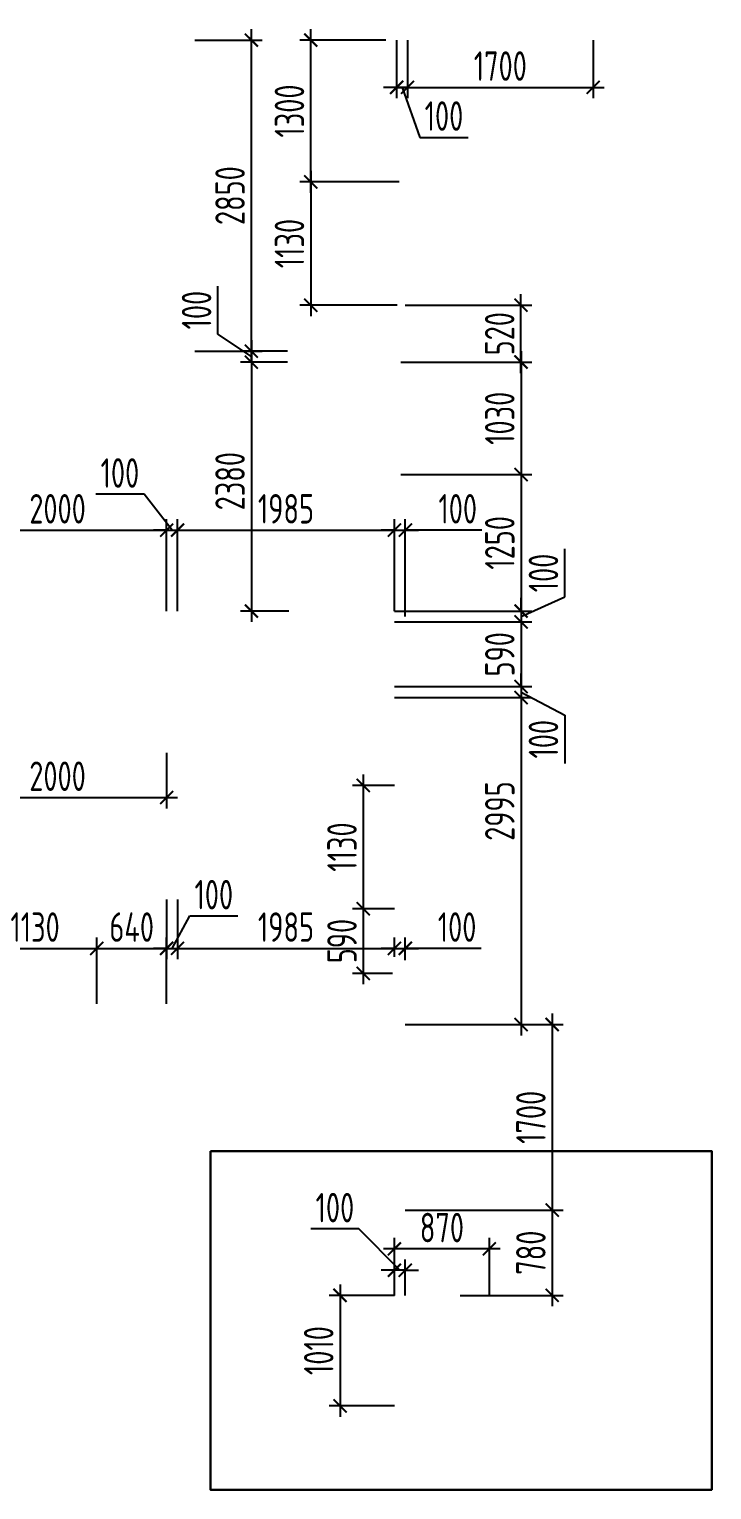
# Model space of a CAD drawing. Header units: millimetres. Extents: x -350007 to 536090, y -888 to 198380.
# Drawn here: x 78532 to 84784, y 114070 to 127451 of the extents above; entities that cross this region are included whole.
import ezdxf

# ---------------------------------------------------------------- set-up
doc = ezdxf.new("R2010")
doc.units = ezdxf.units.MM
doc.layers.add('АР_Размеры нов.', color=15, linetype='Continuous', lineweight=0)
doc.styles.add('ISOCPEUR', font='isocpeur.ttf', dxfattribs={"width": 0.7})
doc.dimstyles.new('R_100', dxfattribs={"dimtxt": 270, "dimasz": 120, "dimexe": 100, "dimexo": 0, "dimgap": 60, "dimtad": 1, "dimdec": 0, "dimrnd": 5, "dimzin": 0, "dimdsep": 46, "dimtxsty": 'ISOCPEUR', "dimblk": 'ARCHTICK', "dimcen": 0, "dimdle": 100, "dimclrd": 256, "dimclre": 256, "dimclrt": 256, "dimadec": 0, "dimazin": 0, "dimtfac": 2, "dimtdec": 0, "dimtofl": 0, "dimtmove": 1, "dimatfit": 3, "dimfxl": 1, "dimtvp": 3, "dimtolj": 1, "dimtzin": 0, "dimarcsym": 0})

# ---------------------------------------------------------------- blocks, each defined once
blk = doc.blocks.new('_ArchTick')
at = {"color": 0, "linetype": 'ByBlock', "const_width": 0.15}
blk.add_lwpolyline([(-0.5, -0.5), (0.5, 0.5)], dxfattribs=at)
blk = doc.blocks.new('*D2629')
at = {"layer": 'Defpoints', "color": 0, "ltscale": 100, "transparency": 16777216}
for p in [(81937, 124401), (81937, 123371), (83037, 123371)]:
    blk.add_point(p, dxfattribs=at)
at = {"layer": 'АР_Размеры нов.', "lineweight": -2, "ltscale": 100, "transparency": 16777216}
for p, q in [((83037, 124501), (83037, 123271)), ((81937, 124401), (83137, 124401)), ((81937, 123371), (83137, 123371))]:
    blk.add_line(p, q, dxfattribs=at)
at = {"layer": 'АР_Размеры нов.', "lineweight": -2, "ltscale": 100, "transparency": 16777216, "xscale": 120, "yscale": 120, "zscale": 120}
for p, rotation in [((83037, 124401), 90), ((83037, 123371), 270)]:
    blk.add_blockref('_ArchTick', p, dxfattribs=dict(at, rotation=rotation))
at = {"layer": 'АР_Размеры нов.', "ltscale": 100, "transparency": 16777216, "insert": (82842, 123886), "char_height": 270, "attachment_point": 5, "rotation": 90, "style": 'ISOCPEUR'}
blk.add_mtext('\\A1;1030', dxfattribs=at)
blk = doc.blocks.new('*D2630')
at = {"layer": 'Defpoints', "color": 0, "ltscale": 100, "transparency": 16777216}
for p in [(81921, 126052), (81111, 124922), (81901, 124922)]:
    blk.add_point(p, dxfattribs=at)
at = {"layer": 'АР_Размеры нов.', "lineweight": -2, "ltscale": 100, "transparency": 16777216}
for p, q in [((81921, 126052), (81011, 126052)), ((81111, 126152), (81111, 124822)), ((81901, 124922), (81011, 124922))]:
    blk.add_line(p, q, dxfattribs=at)
at = {"layer": 'АР_Размеры нов.', "lineweight": -2, "ltscale": 100, "transparency": 16777216, "xscale": 120, "yscale": 120, "zscale": 120}
for p, rotation in [((81111, 126052), 90), ((81111, 124922), 270)]:
    blk.add_blockref('_ArchTick', p, dxfattribs=dict(at, rotation=rotation))
at = {"layer": 'АР_Размеры нов.', "ltscale": 100, "transparency": 16777216, "insert": (80916, 125487), "char_height": 270, "attachment_point": 5, "rotation": 90, "style": 'ISOCPEUR'}
blk.add_mtext('\\A1;1130', dxfattribs=at)
blk = doc.blocks.new('*D2658')
at = {"layer": 'Defpoints', "color": 0, "ltscale": 100, "transparency": 16777216}
for p in [(81877, 120523), (81592, 119393), (81877, 119393)]:
    blk.add_point(p, dxfattribs=at)
at = {"layer": 'АР_Размеры нов.', "lineweight": -2, "ltscale": 100, "transparency": 16777216}
for p, q in [((81592, 120623), (81592, 119293)), ((81877, 120523), (81492, 120523)), ((81877, 119393), (81492, 119393))]:
    blk.add_line(p, q, dxfattribs=at)
at = {"layer": 'АР_Размеры нов.', "lineweight": -2, "ltscale": 100, "transparency": 16777216, "xscale": 120, "yscale": 120, "zscale": 120}
for p, rotation in [((81592, 120523), 90), ((81592, 119393), 270)]:
    blk.add_blockref('_ArchTick', p, dxfattribs=dict(at, rotation=rotation))
at = {"layer": 'АР_Размеры нов.', "ltscale": 100, "transparency": 16777216, "insert": (81397, 119958), "char_height": 270, "attachment_point": 5, "rotation": 90, "style": 'ISOCPEUR'}
blk.add_mtext('\\A1;1130', dxfattribs=at)
blk = doc.blocks.new('*D2435')
at = {"layer": 'Defpoints', "color": 0, "ltscale": 500, "transparency": 16777216}
for p in [(79791, 122862), (79791, 122120), (77792, 122020)]:
    blk.add_point(p, dxfattribs=at)
at = {"layer": 'АР_Размеры нов.', "lineweight": -2, "ltscale": 500, "transparency": 16777216}
for p, q in [((77692, 122862), (79891, 122862)), ((77792, 122020), (77792, 122962)), ((79791, 122120), (79791, 122962))]:
    blk.add_line(p, q, dxfattribs=at)
at = {"layer": 'АР_Размеры нов.', "lineweight": -2, "ltscale": 500, "transparency": 16777216, "xscale": 120, "yscale": 120, "zscale": 120, "rotation": 180}
blk.add_blockref('_ArchTick', (77792, 122862), dxfattribs=at)
at = {"layer": 'АР_Размеры нов.', "lineweight": -2, "ltscale": 500, "transparency": 16777216, "xscale": 120, "yscale": 120, "zscale": 120}
blk.add_blockref('_ArchTick', (79791, 122862), dxfattribs=at)
at = {"layer": 'АР_Размеры нов.', "lineweight": 13, "ltscale": 500, "transparency": 16777216, "insert": (78792, 123057), "char_height": 270, "attachment_point": 5, "style": 'ISOCPEUR'}
blk.add_mtext('\\A1;2000', dxfattribs=at)
blk = doc.blocks.new('*D2436')
at = {"layer": 'Defpoints', "color": 0, "ltscale": 500, "transparency": 16777216}
for p in [(79891, 122862), (79791, 122120), (79891, 122120)]:
    blk.add_point(p, dxfattribs=at)
at = {"layer": 'АР_Размеры нов.', "lineweight": -2, "ltscale": 500, "transparency": 16777216}
for p, q in [((79584, 123190), (79143, 123190)), ((79841, 122862), (79584, 123190)), ((79791, 122862), (79671, 122862)), ((79791, 122120), (79791, 122962)), ((79791, 122862), (79891, 122862)), ((79891, 122120), (79891, 122962)), ((79891, 122862), (80011, 122862))]:
    blk.add_line(p, q, dxfattribs=at)
at = {"layer": 'АР_Размеры нов.', "lineweight": -2, "ltscale": 500, "transparency": 16777216, "xscale": 120, "yscale": 120, "zscale": 120}
blk.add_blockref('_ArchTick', (79791, 122862), dxfattribs=at)
at = {"layer": 'АР_Размеры нов.', "lineweight": -2, "ltscale": 500, "transparency": 16777216, "xscale": 120, "yscale": 120, "zscale": 120, "rotation": 180}
blk.add_blockref('_ArchTick', (79891, 122862), dxfattribs=at)
at = {"layer": 'АР_Размеры нов.', "lineweight": 13, "ltscale": 500, "transparency": 16777216, "insert": (79363, 123385), "char_height": 270, "attachment_point": 5, "style": 'ISOCPEUR'}
blk.add_mtext('\\A1;100', dxfattribs=at)
blk = doc.blocks.new('*D2437')
at = {"layer": 'Defpoints', "color": 0, "ltscale": 500, "transparency": 16777216}
for p in [(81877, 122862), (79891, 122120), (81877, 122120)]:
    blk.add_point(p, dxfattribs=at)
at = {"layer": 'АР_Размеры нов.', "lineweight": -2, "ltscale": 500, "transparency": 16777216}
for p, q in [((79791, 122862), (81977, 122862)), ((79891, 122120), (79891, 122962)), ((81877, 122120), (81877, 122962))]:
    blk.add_line(p, q, dxfattribs=at)
at = {"layer": 'АР_Размеры нов.', "lineweight": -2, "ltscale": 500, "transparency": 16777216, "xscale": 120, "yscale": 120, "zscale": 120, "rotation": 180}
blk.add_blockref('_ArchTick', (79891, 122862), dxfattribs=at)
at = {"layer": 'АР_Размеры нов.', "lineweight": -2, "ltscale": 500, "transparency": 16777216, "xscale": 120, "yscale": 120, "zscale": 120}
blk.add_blockref('_ArchTick', (81877, 122862), dxfattribs=at)
at = {"layer": 'АР_Размеры нов.', "lineweight": 13, "ltscale": 500, "transparency": 16777216, "insert": (80884, 123057), "char_height": 270, "attachment_point": 5, "style": 'ISOCPEUR'}
blk.add_mtext('\\A1;1985', dxfattribs=at)
blk = doc.blocks.new('*D2438')
at = {"layer": 'Defpoints', "color": 0, "ltscale": 500, "transparency": 16777216}
for p in [(81977, 122862), (81877, 122120), (81977, 122071)]:
    blk.add_point(p, dxfattribs=at)
at = {"layer": 'АР_Размеры нов.', "lineweight": -2, "ltscale": 500, "transparency": 16777216}
for p, q in [((81877, 122862), (81757, 122862)), ((81877, 122120), (81877, 122962)), ((81877, 122862), (81977, 122862)), ((81977, 122071), (81977, 122962)), ((81977, 122862), (82097, 122862)), ((82678, 122862), (81977, 122862))]:
    blk.add_line(p, q, dxfattribs=at)
at = {"layer": 'АР_Размеры нов.', "lineweight": -2, "ltscale": 500, "transparency": 16777216, "xscale": 120, "yscale": 120, "zscale": 120}
blk.add_blockref('_ArchTick', (81877, 122862), dxfattribs=at)
at = {"layer": 'АР_Размеры нов.', "lineweight": -2, "ltscale": 500, "transparency": 16777216, "xscale": 120, "yscale": 120, "zscale": 120, "rotation": 180}
blk.add_blockref('_ArchTick', (81977, 122862), dxfattribs=at)
at = {"layer": 'АР_Размеры нов.', "lineweight": 13, "ltscale": 500, "transparency": 16777216, "insert": (82457, 123057), "char_height": 270, "attachment_point": 5, "style": 'ISOCPEUR'}
blk.add_mtext('\\A1;100', dxfattribs=at)
blk = doc.blocks.new('*D2439')
at = {"layer": 'Defpoints', "color": 0, "ltscale": 500, "transparency": 16777216}
for p in [(81111, 127351), (81797, 127351), (81921, 126052)]:
    blk.add_point(p, dxfattribs=at)
at = {"layer": 'АР_Размеры нов.', "lineweight": -2, "ltscale": 500, "transparency": 16777216}
for p, q in [((81111, 125952), (81111, 127451)), ((81797, 127351), (81011, 127351)), ((81921, 126052), (81011, 126052))]:
    blk.add_line(p, q, dxfattribs=at)
at = {"layer": 'АР_Размеры нов.', "lineweight": -2, "ltscale": 500, "transparency": 16777216, "xscale": 120, "yscale": 120, "zscale": 120}
for p, rotation in [((81111, 127351), 90), ((81111, 126052), 270)]:
    blk.add_blockref('_ArchTick', p, dxfattribs=dict(at, rotation=rotation))
at = {"layer": 'АР_Размеры нов.', "lineweight": 13, "ltscale": 500, "transparency": 16777216, "insert": (80916, 126701), "char_height": 270, "attachment_point": 5, "rotation": 90, "style": 'ISOCPEUR'}
blk.add_mtext('\\A1;1300', dxfattribs=at)
blk = doc.blocks.new('*D2440')
at = {"layer": 'Defpoints', "color": 0, "ltscale": 500, "transparency": 16777216}
for p in [(80899, 124501), (80567, 124401), (80899, 124401)]:
    blk.add_point(p, dxfattribs=at)
at = {"layer": 'АР_Размеры нов.', "lineweight": -2, "ltscale": 500, "transparency": 16777216}
for p, q in [((80260, 124656), (80260, 125098)), ((80567, 124451), (80260, 124656)), ((80567, 124501), (80567, 124621)), ((80899, 124501), (80467, 124501)), ((80567, 124501), (80567, 124401)), ((80899, 124401), (80467, 124401)), ((80567, 124401), (80567, 124281))]:
    blk.add_line(p, q, dxfattribs=at)
at = {"layer": 'АР_Размеры нов.', "lineweight": -2, "ltscale": 500, "transparency": 16777216, "xscale": 120, "yscale": 120, "zscale": 120}
for p, rotation in [((80567, 124501), 270), ((80567, 124401), 90)]:
    blk.add_blockref('_ArchTick', p, dxfattribs=dict(at, rotation=rotation))
at = {"layer": 'АР_Размеры нов.', "lineweight": 13, "ltscale": 500, "transparency": 16777216, "insert": (80065, 124877), "char_height": 270, "attachment_point": 5, "rotation": 90, "style": 'ISOCPEUR'}
blk.add_mtext('\\A1;100', dxfattribs=at)
blk = doc.blocks.new('*D2441')
at = {"layer": 'Defpoints', "color": 0, "ltscale": 500, "transparency": 16777216}
for p in [(81937, 123371), (81877, 122120), (83037, 122120)]:
    blk.add_point(p, dxfattribs=at)
at = {"layer": 'АР_Размеры нов.', "lineweight": -2, "ltscale": 500, "transparency": 16777216}
for p, q in [((83037, 123471), (83037, 122020)), ((81937, 123371), (83137, 123371)), ((81877, 122120), (83137, 122120))]:
    blk.add_line(p, q, dxfattribs=at)
at = {"layer": 'АР_Размеры нов.', "lineweight": -2, "ltscale": 500, "transparency": 16777216, "xscale": 120, "yscale": 120, "zscale": 120}
for p, rotation in [((83037, 123371), 90), ((83037, 122120), 270)]:
    blk.add_blockref('_ArchTick', p, dxfattribs=dict(at, rotation=rotation))
at = {"layer": 'АР_Размеры нов.', "lineweight": 13, "ltscale": 500, "transparency": 16777216, "insert": (82842, 122745), "char_height": 270, "attachment_point": 5, "rotation": 90, "style": 'ISOCPEUR'}
blk.add_mtext('\\A1;1250', dxfattribs=at)
blk = doc.blocks.new('*D2442')
at = {"layer": 'Defpoints', "color": 0, "ltscale": 500, "transparency": 16777216}
for p in [(81877, 122120), (81877, 122020), (83037, 122020)]:
    blk.add_point(p, dxfattribs=at)
at = {"layer": 'АР_Размеры нов.', "lineweight": -2, "ltscale": 500, "transparency": 16777216}
for p, q in [((83437, 122249), (83437, 122690)), ((83037, 122070), (83437, 122249)), ((83037, 122120), (83037, 122240)), ((81877, 122120), (83137, 122120)), ((83037, 122120), (83037, 122020)), ((81877, 122020), (83137, 122020)), ((83037, 122020), (83037, 121900))]:
    blk.add_line(p, q, dxfattribs=at)
at = {"layer": 'АР_Размеры нов.', "lineweight": -2, "ltscale": 500, "transparency": 16777216, "xscale": 120, "yscale": 120, "zscale": 120}
for p, rotation in [((83037, 122120), 270), ((83037, 122020), 90)]:
    blk.add_blockref('_ArchTick', p, dxfattribs=dict(at, rotation=rotation))
at = {"layer": 'АР_Размеры нов.', "lineweight": 13, "ltscale": 500, "transparency": 16777216, "insert": (83242, 122469), "char_height": 270, "attachment_point": 5, "rotation": 90, "style": 'ISOCPEUR'}
blk.add_mtext('\\A1;100', dxfattribs=at)
blk = doc.blocks.new('*D2443')
at = {"layer": 'Defpoints', "color": 0, "ltscale": 500, "transparency": 16777216}
for p in [(81877, 122020), (81877, 121428), (83037, 121428)]:
    blk.add_point(p, dxfattribs=at)
at = {"layer": 'АР_Размеры нов.', "lineweight": -2, "ltscale": 500, "transparency": 16777216}
for p, q in [((83037, 122120), (83037, 121328)), ((81877, 122020), (83137, 122020)), ((81877, 121428), (83137, 121428))]:
    blk.add_line(p, q, dxfattribs=at)
at = {"layer": 'АР_Размеры нов.', "lineweight": -2, "ltscale": 500, "transparency": 16777216, "xscale": 120, "yscale": 120, "zscale": 120}
for p, rotation in [((83037, 122020), 90), ((83037, 121428), 270)]:
    blk.add_blockref('_ArchTick', p, dxfattribs=dict(at, rotation=rotation))
at = {"layer": 'АР_Размеры нов.', "lineweight": 13, "ltscale": 500, "transparency": 16777216, "insert": (82842, 121724), "char_height": 270, "attachment_point": 5, "rotation": 90, "style": 'ISOCPEUR'}
blk.add_mtext('\\A1;590', dxfattribs=at)
blk = doc.blocks.new('*D2444')
at = {"layer": 'Defpoints', "color": 0, "ltscale": 500, "transparency": 16777216}
for p in [(81877, 121428), (81877, 121328), (83037, 121328)]:
    blk.add_point(p, dxfattribs=at)
at = {"layer": 'АР_Размеры нов.', "lineweight": -2, "ltscale": 500, "transparency": 16777216}
for p, q in [((83037, 121428), (83037, 121548)), ((81877, 121428), (83137, 121428)), ((83037, 121428), (83037, 121328)), ((83037, 121378), (83437, 121167)), ((81877, 121328), (83137, 121328)), ((83037, 121328), (83037, 121208)), ((83437, 121167), (83437, 120725))]:
    blk.add_line(p, q, dxfattribs=at)
at = {"layer": 'АР_Размеры нов.', "lineweight": -2, "ltscale": 500, "transparency": 16777216, "xscale": 120, "yscale": 120, "zscale": 120}
for p, rotation in [((83037, 121428), 270), ((83037, 121328), 90)]:
    blk.add_blockref('_ArchTick', p, dxfattribs=dict(at, rotation=rotation))
at = {"layer": 'АР_Размеры нов.', "lineweight": 13, "ltscale": 500, "transparency": 16777216, "insert": (83242, 120946), "char_height": 270, "attachment_point": 5, "rotation": 90, "style": 'ISOCPEUR'}
blk.add_mtext('\\A1;100', dxfattribs=at)
blk = doc.blocks.new('*D2445')
at = {"layer": 'Defpoints', "color": 0, "ltscale": 500, "transparency": 16777216}
for p in [(81877, 121328), (81977, 118332), (83037, 118332)]:
    blk.add_point(p, dxfattribs=at)
at = {"layer": 'АР_Размеры нов.', "lineweight": -2, "ltscale": 500, "transparency": 16777216}
for p, q in [((83037, 121428), (83037, 118232)), ((81877, 121328), (83137, 121328)), ((81977, 118332), (83137, 118332))]:
    blk.add_line(p, q, dxfattribs=at)
at = {"layer": 'АР_Размеры нов.', "lineweight": -2, "ltscale": 500, "transparency": 16777216, "xscale": 120, "yscale": 120, "zscale": 120}
for p, rotation in [((83037, 121328), 90), ((83037, 118332), 270)]:
    blk.add_blockref('_ArchTick', p, dxfattribs=dict(at, rotation=rotation))
at = {"layer": 'АР_Размеры нов.', "lineweight": 13, "ltscale": 500, "transparency": 16777216, "insert": (82842, 120288), "char_height": 270, "attachment_point": 5, "rotation": 90, "style": 'ISOCPEUR'}
blk.add_mtext('\\A1;2995', dxfattribs=at)
blk = doc.blocks.new('*D2446')
at = {"layer": 'Defpoints', "color": 0, "ltscale": 500, "transparency": 16777216}
for p in [(81977, 118332), (81977, 116632), (83322, 116632)]:
    blk.add_point(p, dxfattribs=at)
at = {"layer": 'АР_Размеры нов.', "lineweight": -2, "ltscale": 500, "transparency": 16777216}
for p, q in [((83322, 118432), (83322, 116532)), ((81977, 118332), (83422, 118332)), ((81977, 116632), (83422, 116632))]:
    blk.add_line(p, q, dxfattribs=at)
at = {"layer": 'АР_Размеры нов.', "lineweight": -2, "ltscale": 500, "transparency": 16777216, "xscale": 120, "yscale": 120, "zscale": 120}
for p, rotation in [((83322, 118332), 90), ((83322, 116632), 270)]:
    blk.add_blockref('_ArchTick', p, dxfattribs=dict(at, rotation=rotation))
at = {"layer": 'АР_Размеры нов.', "lineweight": 13, "ltscale": 500, "transparency": 16777216, "insert": (83127, 117482), "char_height": 270, "attachment_point": 5, "rotation": 90, "style": 'ISOCPEUR'}
blk.add_mtext('\\A1;1700', dxfattribs=at)
blk = doc.blocks.new('*D2447')
at = {"layer": 'Defpoints', "color": 0, "ltscale": 500, "transparency": 16777216}
for p in [(81977, 116632), (82480, 115851), (83322, 115851)]:
    blk.add_point(p, dxfattribs=at)
at = {"layer": 'АР_Размеры нов.', "lineweight": -2, "ltscale": 500, "transparency": 16777216}
for p, q in [((83322, 116732), (83322, 115751)), ((81977, 116632), (83422, 116632)), ((82480, 115851), (83422, 115851))]:
    blk.add_line(p, q, dxfattribs=at)
at = {"layer": 'АР_Размеры нов.', "lineweight": -2, "ltscale": 500, "transparency": 16777216, "xscale": 120, "yscale": 120, "zscale": 120}
for p, rotation in [((83322, 116632), 90), ((83322, 115851), 270)]:
    blk.add_blockref('_ArchTick', p, dxfattribs=dict(at, rotation=rotation))
at = {"layer": 'АР_Размеры нов.', "lineweight": 13, "ltscale": 500, "transparency": 16777216, "insert": (83127, 116242), "char_height": 270, "attachment_point": 5, "rotation": 90, "style": 'ISOCPEUR'}
blk.add_mtext('\\A1;780', dxfattribs=at)
blk = doc.blocks.new('*D2448')
at = {"layer": 'Defpoints', "color": 0, "ltscale": 500, "transparency": 16777216}
for p in [(81977, 124922), (83036, 124922), (81937, 124401)]:
    blk.add_point(p, dxfattribs=at)
at = {"layer": 'АР_Размеры нов.', "lineweight": -2, "ltscale": 500, "transparency": 16777216}
for p, q in [((83036, 124301), (83036, 125022)), ((81977, 124922), (83136, 124922)), ((81937, 124401), (83136, 124401))]:
    blk.add_line(p, q, dxfattribs=at)
at = {"layer": 'АР_Размеры нов.', "lineweight": -2, "ltscale": 500, "transparency": 16777216, "xscale": 120, "yscale": 120, "zscale": 120}
for p, rotation in [((83036, 124922), 90), ((83036, 124401), 270)]:
    blk.add_blockref('_ArchTick', p, dxfattribs=dict(at, rotation=rotation))
at = {"layer": 'АР_Размеры нов.', "lineweight": 13, "ltscale": 500, "transparency": 16777216, "insert": (82841, 124661), "char_height": 270, "attachment_point": 5, "rotation": 90, "style": 'ISOCPEUR'}
blk.add_mtext('\\A1;520', dxfattribs=at)
blk = doc.blocks.new('*D2450')
at = {"layer": 'Defpoints', "color": 0, "ltscale": 500, "transparency": 16777216}
for p in [(79151, 119030), (78021, 118521), (79151, 118521)]:
    blk.add_point(p, dxfattribs=at)
at = {"layer": 'АР_Размеры нов.', "lineweight": -2, "ltscale": 500, "transparency": 16777216}
for p, q in [((78021, 118521), (78021, 119130)), ((79151, 118521), (79151, 119130)), ((77921, 119030), (79251, 119030))]:
    blk.add_line(p, q, dxfattribs=at)
at = {"layer": 'АР_Размеры нов.', "lineweight": -2, "ltscale": 500, "transparency": 16777216, "xscale": 120, "yscale": 120, "zscale": 120, "rotation": 180}
blk.add_blockref('_ArchTick', (78021, 119030), dxfattribs=at)
at = {"layer": 'АР_Размеры нов.', "lineweight": -2, "ltscale": 500, "transparency": 16777216, "xscale": 120, "yscale": 120, "zscale": 120}
blk.add_blockref('_ArchTick', (79151, 119030), dxfattribs=at)
at = {"layer": 'АР_Размеры нов.', "lineweight": 13, "ltscale": 500, "transparency": 16777216, "insert": (78586, 119225), "char_height": 270, "attachment_point": 5, "style": 'ISOCPEUR'}
blk.add_mtext('\\A1;1130', dxfattribs=at)
blk = doc.blocks.new('*D2451')
at = {"layer": 'Defpoints', "color": 0, "ltscale": 500, "transparency": 16777216}
for p in [(79791, 119030), (79151, 118521), (79791, 118521)]:
    blk.add_point(p, dxfattribs=at)
at = {"layer": 'АР_Размеры нов.', "lineweight": -2, "ltscale": 500, "transparency": 16777216}
for p, q in [((79151, 118521), (79151, 119130)), ((79791, 118521), (79791, 119130)), ((79051, 119030), (79891, 119030))]:
    blk.add_line(p, q, dxfattribs=at)
at = {"layer": 'АР_Размеры нов.', "lineweight": -2, "ltscale": 500, "transparency": 16777216, "xscale": 120, "yscale": 120, "zscale": 120, "rotation": 180}
blk.add_blockref('_ArchTick', (79151, 119030), dxfattribs=at)
at = {"layer": 'АР_Размеры нов.', "lineweight": -2, "ltscale": 500, "transparency": 16777216, "xscale": 120, "yscale": 120, "zscale": 120}
blk.add_blockref('_ArchTick', (79791, 119030), dxfattribs=at)
at = {"layer": 'АР_Размеры нов.', "lineweight": 13, "ltscale": 500, "transparency": 16777216, "insert": (79471, 119225), "char_height": 270, "attachment_point": 5, "style": 'ISOCPEUR'}
blk.add_mtext('\\A1;640', dxfattribs=at)
blk = doc.blocks.new('*D2452')
at = {"layer": 'Defpoints', "color": 0, "ltscale": 500, "transparency": 16777216}
for p in [(79791, 119477), (79891, 119477), (79891, 119030)]:
    blk.add_point(p, dxfattribs=at)
at = {"layer": 'АР_Размеры нов.', "lineweight": -2, "ltscale": 500, "transparency": 16777216}
for p, q in [((79791, 119477), (79791, 118930)), ((79891, 119477), (79891, 118930)), ((79841, 119030), (80002, 119327)), ((80002, 119327), (80443, 119327)), ((79791, 119030), (79671, 119030)), ((79791, 119030), (79891, 119030)), ((79891, 119030), (80011, 119030))]:
    blk.add_line(p, q, dxfattribs=at)
at = {"layer": 'АР_Размеры нов.', "lineweight": -2, "ltscale": 500, "transparency": 16777216, "xscale": 120, "yscale": 120, "zscale": 120}
blk.add_blockref('_ArchTick', (79791, 119030), dxfattribs=at)
at = {"layer": 'АР_Размеры нов.', "lineweight": -2, "ltscale": 500, "transparency": 16777216, "xscale": 120, "yscale": 120, "zscale": 120, "rotation": 180}
blk.add_blockref('_ArchTick', (79891, 119030), dxfattribs=at)
at = {"layer": 'АР_Размеры нов.', "lineweight": 13, "ltscale": 500, "transparency": 16777216, "insert": (80223, 119522), "char_height": 270, "attachment_point": 5, "style": 'ISOCPEUR'}
blk.add_mtext('\\A1;100', dxfattribs=at)
blk = doc.blocks.new('*D2453')
at = {"layer": 'Defpoints', "color": 0, "ltscale": 500, "transparency": 16777216}
for p in [(79891, 119477), (81877, 119030), (81877, 118951)]:
    blk.add_point(p, dxfattribs=at)
at = {"layer": 'АР_Размеры нов.', "lineweight": -2, "ltscale": 500, "transparency": 16777216}
for p, q in [((79891, 119477), (79891, 118930)), ((81877, 118951), (81877, 119130)), ((79791, 119030), (81977, 119030))]:
    blk.add_line(p, q, dxfattribs=at)
at = {"layer": 'АР_Размеры нов.', "lineweight": -2, "ltscale": 500, "transparency": 16777216, "xscale": 120, "yscale": 120, "zscale": 120, "rotation": 180}
blk.add_blockref('_ArchTick', (79891, 119030), dxfattribs=at)
at = {"layer": 'АР_Размеры нов.', "lineweight": -2, "ltscale": 500, "transparency": 16777216, "xscale": 120, "yscale": 120, "zscale": 120}
blk.add_blockref('_ArchTick', (81877, 119030), dxfattribs=at)
at = {"layer": 'АР_Размеры нов.', "lineweight": 13, "ltscale": 500, "transparency": 16777216, "insert": (80884, 119225), "char_height": 270, "attachment_point": 5, "style": 'ISOCPEUR'}
blk.add_mtext('\\A1;1985', dxfattribs=at)
blk = doc.blocks.new('*D2454')
at = {"layer": 'Defpoints', "color": 0, "ltscale": 500, "transparency": 16777216}
for p in [(81977, 119030), (81877, 118951), (81977, 118923)]:
    blk.add_point(p, dxfattribs=at)
at = {"layer": 'АР_Размеры нов.', "lineweight": -2, "ltscale": 500, "transparency": 16777216}
for p, q in [((81877, 118951), (81877, 119130)), ((81977, 118923), (81977, 119130)), ((81877, 119030), (81757, 119030)), ((81877, 119030), (81977, 119030)), ((81977, 119030), (82097, 119030)), ((82672, 119030), (81977, 119030))]:
    blk.add_line(p, q, dxfattribs=at)
at = {"layer": 'АР_Размеры нов.', "lineweight": -2, "ltscale": 500, "transparency": 16777216, "xscale": 120, "yscale": 120, "zscale": 120}
blk.add_blockref('_ArchTick', (81877, 119030), dxfattribs=at)
at = {"layer": 'АР_Размеры нов.', "lineweight": -2, "ltscale": 500, "transparency": 16777216, "xscale": 120, "yscale": 120, "zscale": 120, "rotation": 180}
blk.add_blockref('_ArchTick', (81977, 119030), dxfattribs=at)
at = {"layer": 'АР_Размеры нов.', "lineweight": 13, "ltscale": 500, "transparency": 16777216, "insert": (82451, 119225), "char_height": 270, "attachment_point": 5, "style": 'ISOCPEUR'}
blk.add_mtext('\\A1;100', dxfattribs=at)
blk = doc.blocks.new('*D2455')
at = {"layer": 'Defpoints', "color": 0, "ltscale": 500, "transparency": 16777216}
for p in [(81877, 119393), (81592, 118801), (81860, 118801)]:
    blk.add_point(p, dxfattribs=at)
at = {"layer": 'АР_Размеры нов.', "lineweight": -2, "ltscale": 500, "transparency": 16777216}
for p, q in [((81592, 119493), (81592, 118701)), ((81877, 119393), (81492, 119393)), ((81860, 118801), (81492, 118801))]:
    blk.add_line(p, q, dxfattribs=at)
at = {"layer": 'АР_Размеры нов.', "lineweight": -2, "ltscale": 500, "transparency": 16777216, "xscale": 120, "yscale": 120, "zscale": 120}
for p, rotation in [((81592, 119393), 90), ((81592, 118801), 270)]:
    blk.add_blockref('_ArchTick', p, dxfattribs=dict(at, rotation=rotation))
at = {"layer": 'АР_Размеры нов.', "lineweight": 13, "ltscale": 500, "transparency": 16777216, "insert": (81397, 119097), "char_height": 270, "attachment_point": 5, "rotation": 90, "style": 'ISOCPEUR'}
blk.add_mtext('\\A1;590', dxfattribs=at)
blk = doc.blocks.new('*D2468')
at = {"layer": 'Defpoints', "color": 0, "ltscale": 500, "transparency": 16777216}
for p in [(77792, 120821), (79791, 120821), (79791, 120412)]:
    blk.add_point(p, dxfattribs=at)
at = {"layer": 'АР_Размеры нов.', "lineweight": -2, "ltscale": 500, "transparency": 16777216}
for p, q in [((77792, 120821), (77792, 120312)), ((79791, 120821), (79791, 120312)), ((77692, 120412), (79891, 120412))]:
    blk.add_line(p, q, dxfattribs=at)
at = {"layer": 'АР_Размеры нов.', "lineweight": -2, "ltscale": 500, "transparency": 16777216, "xscale": 120, "yscale": 120, "zscale": 120, "rotation": 180}
blk.add_blockref('_ArchTick', (77792, 120412), dxfattribs=at)
at = {"layer": 'АР_Размеры нов.', "lineweight": -2, "ltscale": 500, "transparency": 16777216, "xscale": 120, "yscale": 120, "zscale": 120}
blk.add_blockref('_ArchTick', (79791, 120412), dxfattribs=at)
at = {"layer": 'АР_Размеры нов.', "lineweight": 13, "ltscale": 500, "transparency": 16777216, "insert": (78792, 120607), "char_height": 270, "attachment_point": 5, "style": 'ISOCPEUR'}
blk.add_mtext('\\A1;2000', dxfattribs=at)
blk = doc.blocks.new('*D4173')
at = {"layer": 'Defpoints', "color": 0, "transparency": 16777216}
for p in [(81997, 127351), (83697, 127351), (83697, 126918)]:
    blk.add_point(p, dxfattribs=at)
at = {"layer": 'АР_Размеры нов.', "lineweight": -2, "transparency": 16777216}
for p, q in [((81997, 127351), (81997, 126818)), ((83697, 127351), (83697, 126818)), ((81897, 126918), (83797, 126918))]:
    blk.add_line(p, q, dxfattribs=at)
at = {"layer": 'АР_Размеры нов.', "lineweight": -2, "transparency": 16777216, "xscale": 120, "yscale": 120, "zscale": 120, "rotation": 180}
blk.add_blockref('_ArchTick', (81997, 126918), dxfattribs=at)
at = {"layer": 'АР_Размеры нов.', "lineweight": -2, "transparency": 16777216, "xscale": 120, "yscale": 120, "zscale": 120}
blk.add_blockref('_ArchTick', (83697, 126918), dxfattribs=at)
at = {"layer": 'АР_Размеры нов.', "transparency": 16777216, "insert": (82847, 127113), "char_height": 270, "attachment_point": 5, "style": 'ISOCPEUR'}
blk.add_mtext('\\A1;1700', dxfattribs=at)
blk = doc.blocks.new('*D4174')
at = {"layer": 'Defpoints', "color": 0, "transparency": 16777216}
for p in [(81897, 127351), (81997, 127351), (81897, 126918)]:
    blk.add_point(p, dxfattribs=at)
at = {"layer": 'АР_Размеры нов.', "lineweight": -2, "transparency": 16777216}
for p, q in [((81897, 127351), (81897, 126818)), ((81997, 127351), (81997, 126818)), ((81897, 126918), (81777, 126918)), ((81997, 126918), (81897, 126918)), ((81947, 126918), (82110, 126460)), ((81997, 126918), (82117, 126918)), ((82110, 126460), (82551, 126460))]:
    blk.add_line(p, q, dxfattribs=at)
at = {"layer": 'АР_Размеры нов.', "lineweight": -2, "transparency": 16777216, "xscale": 120, "yscale": 120, "zscale": 120}
blk.add_blockref('_ArchTick', (81897, 126918), dxfattribs=at)
at = {"layer": 'АР_Размеры нов.', "lineweight": -2, "transparency": 16777216, "xscale": 120, "yscale": 120, "zscale": 120, "rotation": 180}
blk.add_blockref('_ArchTick', (81997, 126918), dxfattribs=at)
at = {"layer": 'АР_Размеры нов.', "transparency": 16777216, "insert": (82331, 126655), "char_height": 270, "attachment_point": 5, "style": 'ISOCPEUR'}
blk.add_mtext('\\A1;100', dxfattribs=at)
blk = doc.blocks.new('*D4190')
at = {"layer": 'Defpoints', "color": 0, "transparency": 16777216}
for p in [(80050, 127351), (80567, 127351), (80050, 124501)]:
    blk.add_point(p, dxfattribs=at)
at = {"layer": 'АР_Размеры нов.', "lineweight": -2, "transparency": 16777216}
for p, q in [((80567, 124401), (80567, 127451)), ((80050, 127351), (80667, 127351)), ((80050, 124501), (80667, 124501))]:
    blk.add_line(p, q, dxfattribs=at)
at = {"layer": 'АР_Размеры нов.', "lineweight": -2, "transparency": 16777216, "xscale": 120, "yscale": 120, "zscale": 120}
for p, rotation in [((80567, 127351), 90), ((80567, 124501), 270)]:
    blk.add_blockref('_ArchTick', p, dxfattribs=dict(at, rotation=rotation))
at = {"layer": 'АР_Размеры нов.', "transparency": 16777216, "insert": (80372, 125926), "char_height": 270, "attachment_point": 5, "rotation": 90, "style": 'ISOCPEUR'}
blk.add_mtext('\\A1;2850', dxfattribs=at)
blk = doc.blocks.new('*D4195')
at = {"layer": 'Defpoints', "color": 0, "transparency": 16777216}
for p in [(81877, 115851), (81379, 114838), (81877, 114838)]:
    blk.add_point(p, dxfattribs=at)
at = {"layer": 'АР_Размеры нов.', "lineweight": -2, "transparency": 16777216}
for p, q in [((81379, 115951), (81379, 114738)), ((81877, 115851), (81279, 115851)), ((81877, 114838), (81279, 114838))]:
    blk.add_line(p, q, dxfattribs=at)
at = {"layer": 'АР_Размеры нов.', "lineweight": -2, "transparency": 16777216, "xscale": 120, "yscale": 120, "zscale": 120}
for p, rotation in [((81379, 115851), 90), ((81379, 114838), 270)]:
    blk.add_blockref('_ArchTick', p, dxfattribs=dict(at, rotation=rotation))
at = {"layer": 'АР_Размеры нов.', "transparency": 16777216, "insert": (81184, 115345), "char_height": 270, "attachment_point": 5, "rotation": 90, "style": 'ISOCPEUR'}
blk.add_mtext('\\A1;1010', dxfattribs=at)
blk = doc.blocks.new('*D4353')
at = {"layer": 'Defpoints', "color": 0, "transparency": 16777216}
for p in [(80899, 124501), (80567, 122120), (80911, 122120)]:
    blk.add_point(p, dxfattribs=at)
at = {"layer": 'АР_Размеры нов.', "lineweight": -2, "transparency": 16777216}
for p, q in [((80567, 124601), (80567, 122020)), ((80899, 124501), (80467, 124501)), ((80911, 122120), (80467, 122120))]:
    blk.add_line(p, q, dxfattribs=at)
at = {"layer": 'АР_Размеры нов.', "lineweight": -2, "transparency": 16777216, "xscale": 120, "yscale": 120, "zscale": 120}
for p, rotation in [((80567, 124501), 90), ((80567, 122120), 270)]:
    blk.add_blockref('_ArchTick', p, dxfattribs=dict(at, rotation=rotation))
at = {"layer": 'АР_Размеры нов.', "transparency": 16777216, "insert": (80372, 123310), "char_height": 270, "attachment_point": 5, "rotation": 90, "style": 'ISOCPEUR'}
blk.add_mtext('\\A1;2380', dxfattribs=at)
blk = doc.blocks.new('*D6569')
at = {"layer": 'Defpoints', "color": 0, "transparency": 16777216}
for p in [(81877, 116277), (81877, 115851), (82747, 115851)]:
    blk.add_point(p, dxfattribs=at)
at = {"layer": 'АР_Размеры нов.', "lineweight": -2, "transparency": 16777216}
for p, q in [((81877, 115851), (81877, 116377)), ((82747, 115851), (82747, 116377)), ((82847, 116277), (81777, 116277))]:
    blk.add_line(p, q, dxfattribs=at)
at = {"layer": 'АР_Размеры нов.', "lineweight": -2, "transparency": 16777216, "xscale": 120, "yscale": 120, "zscale": 120, "rotation": 180}
blk.add_blockref('_ArchTick', (81877, 116277), dxfattribs=at)
at = {"layer": 'АР_Размеры нов.', "lineweight": -2, "transparency": 16777216, "xscale": 120, "yscale": 120, "zscale": 120}
blk.add_blockref('_ArchTick', (82747, 116277), dxfattribs=at)
at = {"layer": 'АР_Размеры нов.', "transparency": 16777216, "insert": (82312, 116472), "char_height": 270, "attachment_point": 5, "style": 'ISOCPEUR'}
blk.add_mtext('\\A1;870', dxfattribs=at)
blk = doc.blocks.new('*D6575')
at = {"layer": 'Defpoints', "color": 0, "transparency": 16777216}
for p in [(81877, 116081), (81877, 115851), (81977, 115851)]:
    blk.add_point(p, dxfattribs=at)
at = {"layer": 'АР_Размеры нов.', "lineweight": -2, "transparency": 16777216}
for p, q in [((81552, 116460), (81111, 116460)), ((81927, 116081), (81552, 116460)), ((81877, 115851), (81877, 116181)), ((81977, 115851), (81977, 116181)), ((81877, 116081), (81757, 116081)), ((81977, 116081), (81877, 116081)), ((81977, 116081), (82097, 116081))]:
    blk.add_line(p, q, dxfattribs=at)
at = {"layer": 'АР_Размеры нов.', "lineweight": -2, "transparency": 16777216, "xscale": 120, "yscale": 120, "zscale": 120}
blk.add_blockref('_ArchTick', (81877, 116081), dxfattribs=at)
at = {"layer": 'АР_Размеры нов.', "lineweight": -2, "transparency": 16777216, "xscale": 120, "yscale": 120, "zscale": 120, "rotation": 180}
blk.add_blockref('_ArchTick', (81977, 116081), dxfattribs=at)
at = {"layer": 'АР_Размеры нов.', "transparency": 16777216, "insert": (81332, 116655), "char_height": 270, "attachment_point": 5, "style": 'ISOCPEUR'}
blk.add_mtext('\\A1;100', dxfattribs=at)

msp = doc.modelspace()

# ---------------------------------------------------------------- linework, layer by layer
at = {"color": 12, "lineweight": 30, "true_color": 0xe00000}
msp.add_lwpolyline([(80192.5, 117172.1), (84783.6, 117172.1), (84783.6, 114069.9), (80192.5, 114069.9)], close=True, dxfattribs=at)

# ---------------------------------------------------------------- dimensions: what is measured, and where the dimension line sits
at = {"layer": 'АР_Размеры нов.'}
for base, p1, p2, picture, middle in [((80567.2, 127350.7), (80050.1, 124500.7), (80050.1, 127350.7), '*D4190', (80372.2, 125925.7)), ((80567.1747, 122120.2351), (80898.8057, 124500.6825), (80911.2279, 122120.2351), '*D4353', (80372.1747, 123310.4588)), ((81379.1, 114838.3), (81877.4, 115850.7), (81877.4, 114838.3), '*D4195', (81184.1, 115344.5))]:
    dim = msp.add_linear_dim(base=base, p1=p1, p2=p2, angle=90, dimstyle='R_100', override={"dimpost": '\\X'}, dxfattribs=at)
    dim.commit()
    dim.dimension.update_dxf_attribs({"geometry": picture, "text_midpoint": middle})
at = {"layer": 'АР_Размеры нов.', "lineweight": 13, "ltscale": 500}
for base, p1, p2, picture, middle in [((81110.766, 127350.6825), (81921.2364, 126052.1926), (81797.3969, 127350.6825), '*D2439', (80915.766, 126701.4375)), ((83036.3095, 124922.1926), (81937.3969, 124400.6729), (81977.3969, 124922.1926), '*D2448', (82841.3095, 124661.4327)), ((83037.1, 122120.1), (81937.4, 123370.7), (81877.4, 122120.1), '*D2441', (82842.1, 122745.4)), ((83037.1, 121428.2), (81877.4, 122020.3), (81877.4, 121428.2), '*D2443', (82842.1, 121724.2)), ((81591.8, 118800.7), (81877.4, 119392.7), (81859.9, 118800.7), '*D2455', (81396.8, 119096.7)), ((83321.6, 116632.4), (81977.4, 118332.4), (81977.4, 116632.4), '*D2446', (83126.6, 117482.4)), ((83321.6, 115850.7), (81977.4, 116632.4), (82479.9, 115850.7), '*D2447', (83126.6, 116241.5))]:
    dim = msp.add_linear_dim(base=base, p1=p1, p2=p2, angle=90, dimstyle='R_100', override={"dimpost": '\\X', "dimfxl": 2.5, "dimarcsym": 2}, dxfattribs=at)
    dim.commit()
    dim.dimension.update_dxf_attribs({"geometry": picture, "text_midpoint": middle})
at = {"layer": 'АР_Размеры нов.'}
for base, p1, p2, picture, middle in [((81897.4, 126918), (81997.4, 127350.7), (81897.4, 127350.7), '*D4174', (82169.9, 126459.6)), ((81877.4, 116081.3), (81977.4, 115850.7), (81877.4, 115850.7), '*D6575', (81492.2, 116459.5))]:
    dim = msp.add_linear_dim(base=base, p1=p1, p2=p2, dimstyle='R_100', override={"dimpost": '\\X'}, dxfattribs=at)
    dim.commit()
    dim.dimension.update_dxf_attribs({"geometry": picture, "text_midpoint": middle, "dimtype": 160})
for base, p1, p2, picture, middle in [((83697.4, 126918), (81997.4, 127350.7), (83697.4, 127350.7), '*D4173', (82847.4, 127113)), ((81877.4, 116276.9), (82747.4, 115850.7), (81877.4, 115850.7), '*D6569', (82312.4, 116471.9))]:
    dim = msp.add_linear_dim(base=base, p1=p1, p2=p2, dimstyle='R_100', override={"dimpost": '\\X'}, dxfattribs=at)
    dim.commit()
    dim.dimension.update_dxf_attribs({"geometry": picture, "text_midpoint": middle})
at = {"layer": 'АР_Размеры нов.', "ltscale": 100}
for base, p1, p2, picture, middle in [((81110.8, 124922.2), (81921.2, 126052.2), (81901.2, 124922.2), '*D2630', (80915.8, 125487.2)), ((83037.1, 123370.7), (81937.4, 124400.7), (81937.4, 123370.7), '*D2629', (82842.1, 123885.7)), ((81591.8, 119392.7), (81877.4, 120522.7), (81877.4, 119392.7), '*D2658', (81396.8, 119957.7))]:
    dim = msp.add_linear_dim(base=base, p1=p1, p2=p2, angle=90, dimstyle='R_100', override={"dimpost": '\\X', "dimfxl": 2.5, "dimarcsym": 2}, dxfattribs=at)
    dim.commit()
    dim.dimension.update_dxf_attribs({"geometry": picture, "text_midpoint": middle})
at = {"layer": 'АР_Размеры нов.', "lineweight": 13, "ltscale": 500}
for base, p1, p2, override, picture, middle in [((80567.2, 124400.7), (80898.8, 124500.7), (80898.8, 124400.7), {"dimpost": '\\X'}, '*D2440', (80259.8, 124716.2)), ((83037.1, 122020.3), (81877.4, 122120.1), (81877.4, 122020.3), {"dimpost": '\\X', "dimfxl": 2.5, "dimarcsym": 2}, '*D2442', (83437.1, 122308.7)), ((83037.1, 121328.5), (81877.4, 121428.2), (81877.4, 121328.5), {"dimpost": '\\X', "dimfxl": 2.5, "dimarcsym": 2}, '*D2444', (83437.1, 121106.6)), ((83037.1, 118332.4), (81877.4, 121328.5), (81977.4, 118332.4), {"dimpost": '\\X', "dimfxl": 2.5, "dimarcsym": 2}, '*D2445', (83037.1, 120287.8))]:
    dim = msp.add_linear_dim(base=base, p1=p1, p2=p2, angle=90, dimstyle='R_100', override=override, dxfattribs=at)
    dim.commit()
    dim.dimension.update_dxf_attribs({"geometry": picture, "text_midpoint": middle, "dimtype": 160})
for base, p1, p2, picture, middle in [((79891.2, 122862.3), (79791.2, 122120.3), (79891.2, 122120.3), '*D2436', (79523.9, 123189.7)), ((81977.4, 122862.3), (81877.4, 122120.1), (81977.4, 122070.6), '*D2438', (82457, 122677.7)), ((79891.2, 119029.9), (79791.2, 119477), (79891.2, 119477), '*D2452', (80062, 119326.8)), ((81977.4, 119029.9), (81877.4, 118951.2), (81977.4, 118922.9), '*D2454', (82451.2, 118951.2))]:
    dim = msp.add_linear_dim(base=base, p1=p1, p2=p2, dimstyle='R_100', override={"dimpost": '\\X'}, dxfattribs=at)
    dim.commit()
    dim.dimension.update_dxf_attribs({"geometry": picture, "text_midpoint": middle, "dimtype": 160})
for base, p1, p2, picture, middle in [((79791.2, 122862.3), (77792.4, 122020.3), (79791.2, 122120.3), '*D2435', (78791.8, 123057.3)), ((81877.4, 122862.3), (79891.2, 122120.3), (81877.4, 122120.1), '*D2437', (80884.3, 123057.3)), ((79791.2, 120411.6), (77792.4, 120821.2), (79791.2, 120821.2), '*D2468', (78791.8, 120606.6)), ((79151.3, 119029.9), (78020.7, 118520.5), (79151.3, 118520.6), '*D2450', (78586, 119224.9)), ((79791.2, 119029.9), (79151.3, 118520.6), (79791.2, 118520.7), '*D2451', (79471.3, 119224.9)), ((81877.4, 119029.9), (79891.2, 119477), (81877.4, 118951.2), '*D2453', (80884.3, 119224.9))]:
    dim = msp.add_linear_dim(base=base, p1=p1, p2=p2, dimstyle='R_100', override={"dimpost": '\\X'}, dxfattribs=at)
    dim.commit()
    dim.dimension.update_dxf_attribs({"geometry": picture, "text_midpoint": middle})

doc.saveas('drawing.dxf')
